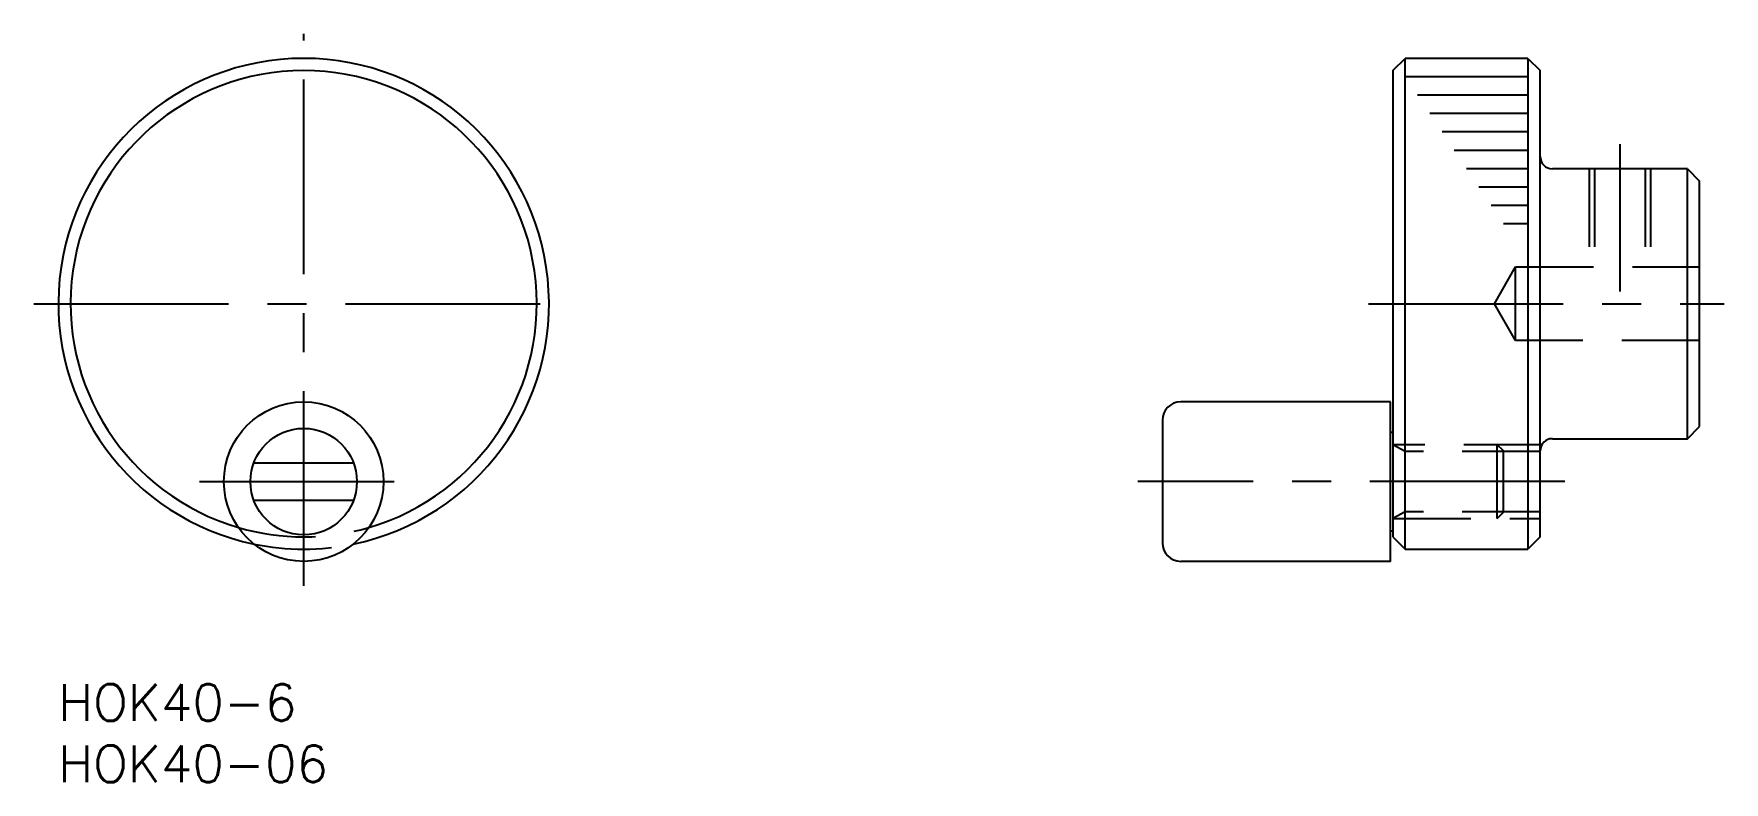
# Model space of a CAD drawing. Extents: x -2 to 136, y -8 to 53.
import ezdxf

# ---------------------------------------------------------------- set-up
doc = ezdxf.new("R2010")
doc.units = 0
doc.header["$LTSCALE"] = 0.5
for name, pattern in [('CENTER', [50.8, 31.75, -6.35, 6.35, -6.35]), ('DASHED', [19.05, 12.7, -6.35]), ('PHANTOM', [63.5, 31.75, -6.35, 6.35, -6.35, 6.35, -6.35])]:
    doc.linetypes.add(name, pattern=pattern)
for name, color, linetype in [('MSM_CENTER', 1, 'CENTER'), ('MSM_CONTINUOUS', 7, 'CONTINUOUS'), ('MSM_DASHED', 4, 'DASHED'), ('MSM_IMAGINARY', 6, 'PHANTOM'), ('MSM_PART_NUMBER', 7, 'CONTINUOUS')]:
    doc.layers.add(name, color=color, linetype=linetype)
doc.styles.get("Standard").update_dxf_attribs({"font": 'txt.shx', "height": 3, "bigfont": 'bigfont.shx'})

# ---------------------------------------------------------------- blocks, each defined once
blk = doc.blocks.new('*U4')
at = {"layer": 'MSM_PART_NUMBER'}
blk.add_text('HOK40-6', height=3, dxfattribs=at).set_placement((0, -3))
blk = doc.blocks.new('*U5')
at = {"layer": 'MSM_PART_NUMBER'}
blk.add_text('HOK40-06', height=3, dxfattribs=at).set_placement((0, -8))

msp = doc.modelspace()

# ---------------------------------------------------------------- linework, layer by layer
at = {"layer": 'MSM_CENTER'}
for p, q in [((20, 8), (20, 53)), ((127.3, 44), (127.3, 32)), ((-2, 31), (42, 31)), ((106.8, 31), (135.8, 31)), ((11.5, 16.5), (28.5, 16.5)), ((122.8, 16.5), (88, 16.5))]:
    msp.add_line(p, q, dxfattribs=at)
at = {"layer": 'MSM_CONTINUOUS'}
for p, q in [((108.8, 50), (109.8, 51)), ((119.8, 51), (109.8, 51)), ((109.8, 11), (109.8, 51)), ((119.8, 51), (119.8, 11)), ((119.8, 51), (120.8, 50)), ((108.8, 50), (108.8, 12)), ((120.8, 12), (120.8, 50)), ((132.8, 42), (121.8, 42)), ((132.8, 20), (132.8, 42)), ((132.8, 42), (133.8, 41)), ((133.8, 21), (133.8, 41)), ((109.8, 35.25), (109.8, 35.25)), ((109.8, 27.37), (109.8, 27.37)), ((108.6, 23), (91.5, 23)), ((108.6, 10), (108.6, 23)), ((90, 21.5), (90, 11.5)), ((132.8, 20), (133.8, 21)), ((108.8, 20.5), (108.6, 20.5)), ((121.8, 20), (132.8, 20)), ((24.07, 18), (15.93, 18)), ((15.93, 15), (24.07, 15)), ((108.6, 12.5), (108.8, 12.5)), ((108.8, 12), (109.8, 11)), ((120.8, 12), (119.8, 11)), ((108.6, 10), (91.5, 10)), ((109.8, 11), (119.8, 11))]:
    msp.add_line(p, q, dxfattribs=at)
for radius in [6.5, 4.34]:
    msp.add_circle((20, 16.5), radius, dxfattribs=at)
for centre, radius, start, end in [((20, 31), 20, 281.6752, 258.3248), ((20, 31), 19, 286.2453, 253.7547), ((121.8, 43), 1, 180, 270), ((91.5, 21.5), 1.5, 90, 180), ((121.8, 19), 1, 90, 180), ((91.5, 11.5), 1.5, 180, 270)]:
    msp.add_arc(centre, radius, start, end, dxfattribs=at)
at = {"layer": 'MSM_DASHED'}
for p, q in [((124.8, 42), (124.8, 34)), ((125.23, 42), (125.23, 34)), ((129.37, 42), (129.37, 34)), ((129.8, 42), (129.8, 34)), ((117.07, 31), (118.8, 34)), ((118.8, 34), (133.8, 34)), ((118.8, 28), (118.8, 34)), ((118.8, 27.99), (117.07, 31)), ((133.8, 28), (118.8, 28)), ((109.8, 18.96), (108.8, 19.5)), ((120.93, 19.5), (108.8, 19.5)), ((117.3, 13.5), (117.3, 19.5)), ((117.8, 19), (117.3, 19.5)), ((120.8, 18.96), (109.8, 18.96)), ((117.8, 14), (117.8, 19)), ((109.8, 14.04), (108.8, 13.5)), ((120.8, 14.04), (109.8, 14.04)), ((117.3, 13.5), (117.8, 14)), ((108.8, 13.5), (120.8, 13.5))]:
    msp.add_line(p, q, dxfattribs=at)
for radius, start, end in [(19, 253.7547, 286.2453), (20, 258.3248, 281.6752)]:
    msp.add_arc((20, 31), radius, start, end, dxfattribs=at)
at = {"layer": 'MSM_IMAGINARY'}
for p, q in [((119.8, 49.5), (109.8, 49.5)), ((119.8, 48), (110.8, 48)), ((119.8, 46.5), (111.8, 46.5)), ((119.8, 45), (112.8, 45)), ((119.8, 43.5), (113.8, 43.5)), ((119.8, 42), (114.8, 42)), ((119.8, 40.5), (115.8, 40.5)), ((119.8, 39), (116.8, 39)), ((119.8, 37.5), (117.8, 37.5))]:
    msp.add_line(p, q, dxfattribs=at)

# ---------------------------------------------------------------- block references
at = {"layer": 'MSM_CONTINUOUS'}
for name in ['*U4', '*U5']:
    msp.add_blockref(name, (0, 0), dxfattribs=at)

doc.saveas('drawing.dxf')
